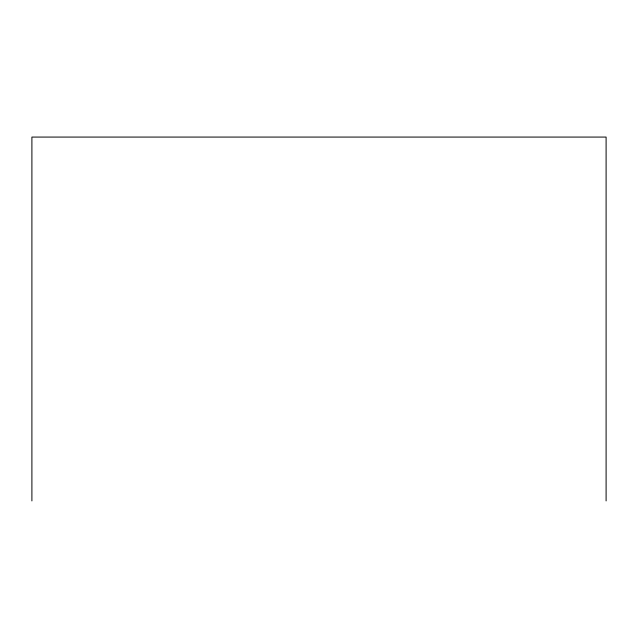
<?xml version="1.0" encoding="UTF-8"?>
<svg xmlns="http://www.w3.org/2000/svg" width="638" height="638" viewBox="0 0 638 638"><rect width="100%" height="100%" fill="white"/><g stroke="black" fill="none" stroke-linecap="round" stroke-linejoin="round"><path stroke-width="0.96" d="M606.1 500.926L606.1 137.074L31.9 137.074L31.9 500.926"/></g></svg>
